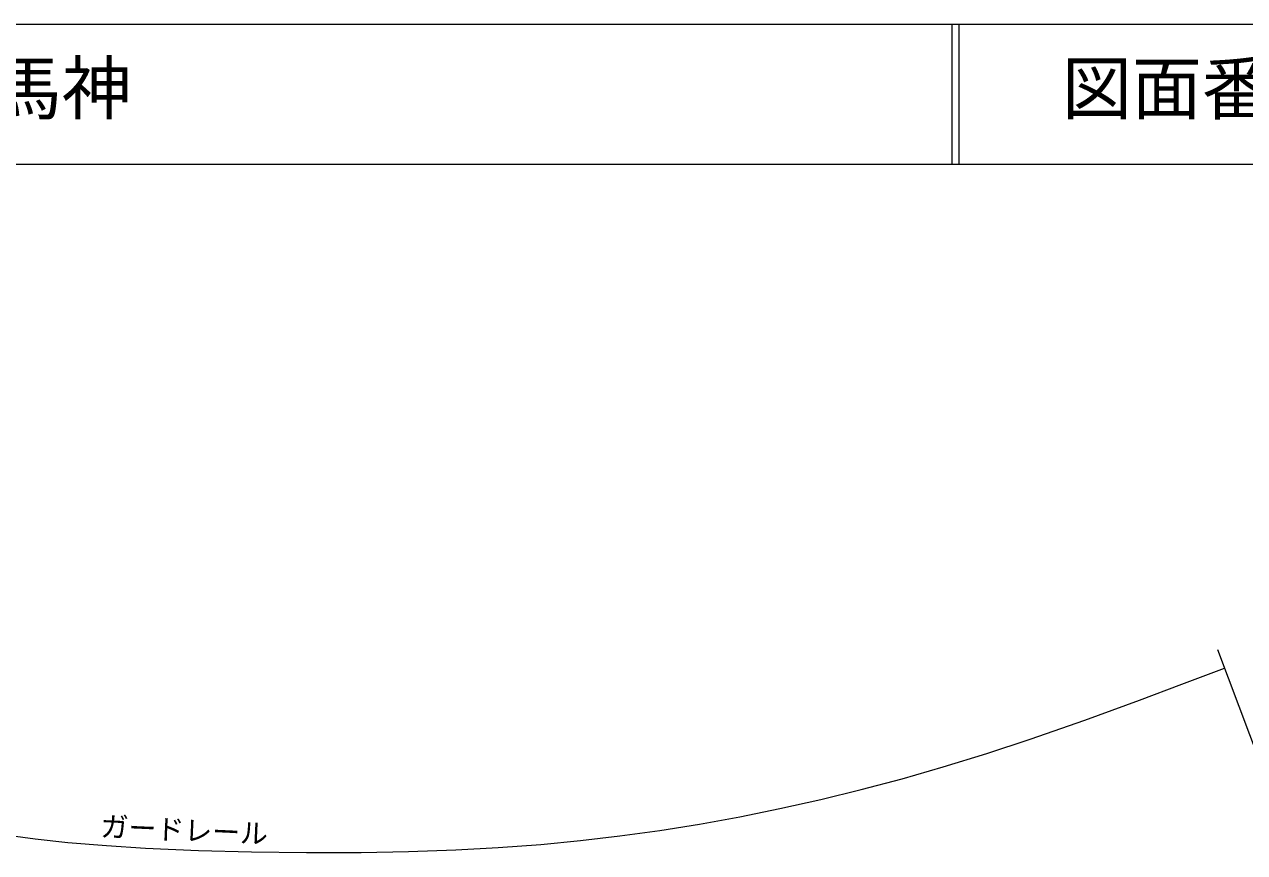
# Model space of a CAD drawing. Units: millimetres, scale not verified. Extents: x 69965 to 709965, y -3686 to 356314.
# Drawn here: x 472318 to 559657, y 297052 to 356314 of the extents above; entities that cross this region are included whole.
import ezdxf
from ezdxf.enums import TextEntityAlignment as Align

# ---------------------------------------------------------------- set-up
doc = ezdxf.new("R2010")
doc.units = ezdxf.units.MM
doc.header["$LTSCALE"] = 1000
for name, color, linetype, lineweight in [('S-BGD', 7, 'Continuous', 13), ('S-TTL', 2, 'Continuous', 13), ('S-TTL-TXT', 7, 'Continuous', 13)]:
    doc.layers.add(name, color=color, linetype=linetype, lineweight=lineweight)
doc.styles.add('ＭＳ ゴシック', font='')
doc.styles.get('ＭＳ ゴシック').set_extended_font_data('MS Gothic')

msp = doc.modelspace()

# ---------------------------------------------------------------- linework, layer by layer
at = {"layer": 'S-BGD'}
for p, q in [((557707, 311583), (560766, 303463)), ((555172, 309096), (558209, 310250)), ((552129, 307956), (555172, 309096)), ((548231, 306534), (552129, 307956)), ((544314, 305170), (548231, 306534)), ((541199, 304144), (544314, 305170)), ((538074, 303178), (541199, 304144)), ((535149, 302337), (538074, 303178)), ((532216, 301557), (535149, 302337)), ((529316, 300847), (532216, 301557)), ((526402, 300195), (529316, 300847)), ((520637, 299090), (523525, 299613)), ((523525, 299613), (526402, 300195)), ((517791, 298635), (520637, 299090)), ((470787, 298346), (473092, 298036)), ((473092, 298036), (475419, 297784)), ((509286, 297640), (512119, 297911)), ((512119, 297911), (514948, 298241)), ((514948, 298241), (517791, 298635)), ((475419, 297784), (478195, 297551)), ((478195, 297551), (480990, 297376)), ((480990, 297376), (484787, 297211)), ((484787, 297211), (488585, 297106)), ((488585, 297106), (492507, 297052)), ((492507, 297052), (496423, 297059)), ((496423, 297059), (499804, 297121)), ((499804, 297121), (503189, 297244)), ((503189, 297244), (506239, 297412)), ((506239, 297412), (509286, 297640))]:
    msp.add_line(p, q, dxfattribs=at)
at = {"layer": 'S-TTL'}
for p, q in [((709965, 356314), (69965, 356314)), ((538711, 356314), (538711, 346314)), ((539211, 356314), (539211, 346314)), ((69965, 346314), (709965, 346314))]:
    msp.add_line(p, q, dxfattribs=at)

# ---------------------------------------------------------------- texts
at = {"layer": 'S-BGD', "style": 'ＭＳ ゴシック'}
msp.add_text('ガードレール', height=1466, rotation=357.4, dxfattribs=at).set_placement((477716, 297767), align=Align.BOTTOM_LEFT)
at = {"layer": 'S-TTL-TXT', "style": 'ＭＳ ゴシック'}
for s, p in [('岩国市美川町四馬神', (434989, 348814)), ('図面番号', (546586, 348814))]:
    msp.add_text(s, height=3666, dxfattribs=at).set_placement(p, align=Align.BOTTOM_LEFT)

doc.saveas('drawing.dxf')
